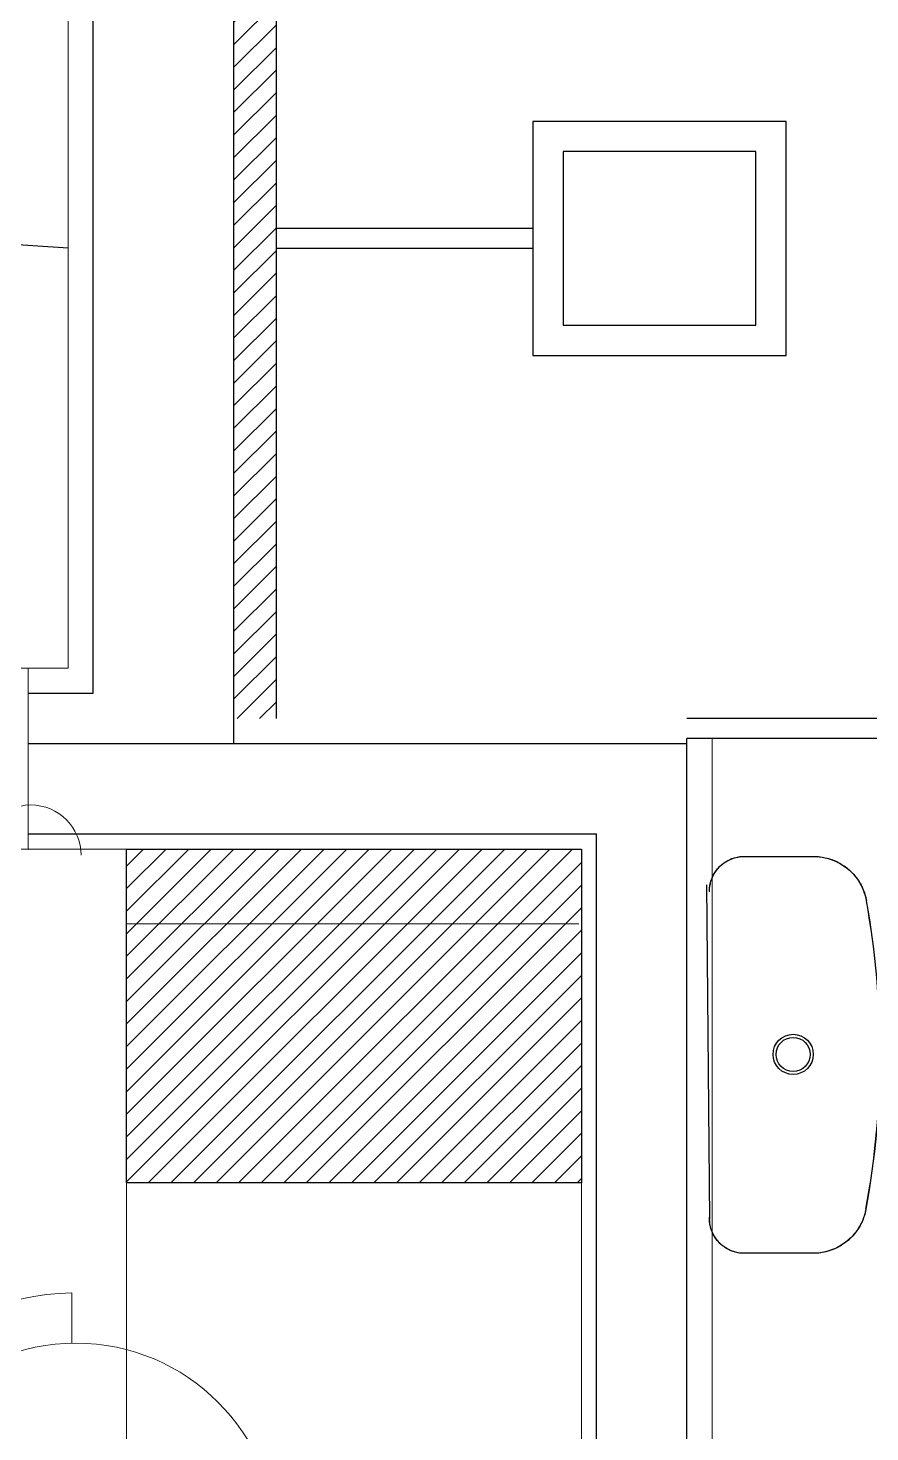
# Model space of a CAD drawing. Header units: millimetres. Extents: x 188.6 to 263.2, y 40.1 to 120.1.
# Drawn here: x 216.8 to 217.637, y 117.324 to 118.721 of the extents above; entities that cross this region are included whole.
import ezdxf

# ---------------------------------------------------------------- set-up
doc = ezdxf.new("R2010")
doc.units = ezdxf.units.MM
doc.linetypes.add('_XREF_APTOS 1003 E 1004$0$HIDDEN', pattern=[0.375, 0.25, -0.125])
for name, color, linetype in [('_XREF_APTOS 1003 E 1004$0$A-MC-ALVENARIA', 7, 'Continuous'), ('_XREF_APTOS 1003 E 1004$0$E-MC-ESQUADRIAS', 2, 'Continuous'), ('_XREF_APTOS 1003 E 1004$0$L-MC-LAYOUT MOLHADO', 4, 'Continuous'), ('_XREF_APTOS 1003 E 1004$0$P-MC-PROJEÇÃO', 1, '_XREF_APTOS 1003 E 1004$0$HIDDEN'), ('_XREF_APTOS 1003 E 1004$0$S-MC-SECÇÃO', 3, 'Continuous'), ('_XREF_APTOS 1003 E 1004$0$V-MC-VISTA1', 8, 'Continuous'), ('ARQ', 8, 'Continuous')]:
    doc.layers.add(name, color=color, linetype=linetype)
doc.layers.add('_XREF_APTOS 1003 E 1004$0$L-MC-LAYOUT', color=252, linetype='Continuous', lineweight=5)
doc.layers.add('_XREF_APTOS 1003 E 1004$0$R-MC-REBOCO', color=1, linetype='Continuous', lineweight=5)

# ---------------------------------------------------------------- blocks, each defined once
blk = doc.blocks.new('A$C1BFF5DEF')
at = {"layer": '_XREF_APTOS 1003 E 1004$0$V-MC-VISTA1'}
h = blk.add_hatch(dxfattribs=at)
h.set_pattern_fill('ANSI31', color=8, scale=0.005)
h.set_pattern_definition([(45, (-2148.590129, -1496.701717), (-0.01122532015, 0.01122532015), [])])
h.paths.add_polyline_path([(18.1575, 9.935), (18.1153, 9.935), (18.1153, 8.98), (18.1575, 8.98)])
at = {"layer": '_XREF_APTOS 1003 E 1004$0$A-MC-ALVENARIA', "color": 8}
for p, q in [((17.9753, 9.005), (17.9753, 10.075)), ((18.1153, 8.955), (18.1153, 9.935)), ((17.9106, 9.005), (17.9753, 9.005)), ((17.9106, 8.955), (18.566, 8.955)), ((18.566, 6.685, -0.0003), (18.566, 8.96, -0.0003)), ((17.9106, 8.865), (18.476, 8.865)), ((18.476, 6.595, -0.0003), (18.476, 8.865, -0.0003))]:
    blk.add_line(p, q, dxfattribs=at)
at = {"layer": '_XREF_APTOS 1003 E 1004$0$E-MC-ESQUADRIAS', "color": 8}
blk.add_line((16.5103, 8.8501, -0.0006), (17.9106, 8.85), dxfattribs=at)
at = {"layer": '_XREF_APTOS 1003 E 1004$0$L-MC-LAYOUT', "color": 8}
for p, q in [((18.0085, 7.2956, -0.0003), (18.0085, 8.7756, -0.0003)), ((18.0085, 8.7756, -0.0003), (18.4584, 8.7756, -0.0003)), ((17.954, 8.4083, -0.0003), (17.954, 8.3582, -0.0003))]:
    blk.add_line(p, q, dxfattribs=at)
blk.add_circle((17.958, 8.1583, -0.0003), 0.2, dxfattribs=at)
at = {"layer": '_XREF_APTOS 1003 E 1004$0$L-MC-LAYOUT', "color": 8, "ltscale": 0.6}
blk.add_arc((17.9132, 8.8438, 0), 0.05, 0, 180, dxfattribs=at)
at = {"layer": '_XREF_APTOS 1003 E 1004$0$L-MC-LAYOUT', "color": 8}
blk.add_arc((17.958, 8.1583, -0.0003), 0.25, 90.9211, 269.0789, dxfattribs=at)
at = {"layer": '_XREF_APTOS 1003 E 1004$0$L-MC-LAYOUT MOLHADO', "color": 8}
for p, q in [((18.4128, 9.574), (18.4128, 9.3411)), ((18.6646, 9.574), (18.4128, 9.574)), ((18.6646, 9.3411), (18.6646, 9.574)), ((18.4428, 9.544), (18.4428, 9.3711)), ((18.6346, 9.544), (18.4428, 9.544)), ((18.6346, 9.3711), (18.6346, 9.544)), ((18.4128, 9.4675), (18.1575, 9.4675)), ((18.4128, 9.4475), (18.1575, 9.4475)), ((18.4428, 9.3711), (18.6346, 9.3711)), ((18.4128, 9.3411), (18.6646, 9.3411)), ((19.916, 8.98, -0.0003), (18.566, 8.98, -0.0003)), ((19.916, 8.96, -0.0003), (18.566, 8.96, -0.0003)), ((18.6132, 8.8412, -0.0003), (18.6165, 8.842, -0.0003)), ((18.616, 8.8419, -0.0003), (18.6174, 8.8422, -0.0003)), ((18.6165, 8.842, -0.0003), (18.6199, 8.8425, -0.0003)), ((18.6174, 8.8422, -0.0003), (18.6187, 8.8424, -0.0003)), ((18.6187, 8.8424, -0.0003), (18.6201, 8.8426, -0.0003)), ((18.6199, 8.8425, -0.0003), (18.6233, 8.8427, -0.0003)), ((18.6201, 8.8426, -0.0003), (18.6215, 8.8427, -0.0003)), ((18.6215, 8.8427, -0.0003), (18.6229, 8.8427, -0.0003)), ((18.6229, 8.8427, -0.0003), (18.6233, 8.8427, -0.0003)), ((18.6233, 8.8427, -0.0003), (18.6916, 8.8427, -0.0003)), ((18.6233, 8.8427, -0.0003), (18.6233, 8.8427, -0.0003)), ((18.6233, 8.8427, -0.0003), (18.6916, 8.8427, -0.0003)), ((18.6916, 8.8427, -0.0003), (18.6947, 8.8426, -0.0003)), ((18.6916, 8.8427, -0.0003), (18.6916, 8.8427, -0.0003)), ((18.6916, 8.8427, -0.0003), (18.6918, 8.8427, -0.0003)), ((18.6918, 8.8427, -0.0003), (18.6936, 8.8427, -0.0003)), ((18.6936, 8.8427, -0.0003), (18.6953, 8.8426, -0.0003)), ((18.6947, 8.8426, -0.0003), (18.6977, 8.8423, -0.0003)), ((18.6953, 8.8426, -0.0003), (18.697, 8.8424, -0.0003)), ((18.697, 8.8424, -0.0003), (18.6987, 8.8422, -0.0003)), ((18.6977, 8.8423, -0.0003), (18.7007, 8.8419, -0.0003)), ((18.6987, 8.8422, -0.0003), (18.7004, 8.842, -0.0003)), ((18.5943, 8.8272, -0.0003), (18.5963, 8.8299, -0.0003)), ((18.5947, 8.8279, -0.0003), (18.5955, 8.829, -0.0003)), ((18.5955, 8.829, -0.0003), (18.5964, 8.8301, -0.0003)), ((18.5963, 8.8299, -0.0003), (18.5986, 8.8325, -0.0003)), ((18.5964, 8.8301, -0.0003), (18.5973, 8.8311, -0.0003)), ((18.5973, 8.8311, -0.0003), (18.5982, 8.8321, -0.0003)), ((18.5982, 8.8321, -0.0003), (18.5992, 8.8331, -0.0003)), ((18.5986, 8.8325, -0.0003), (18.6011, 8.8348, -0.0003)), ((18.5992, 8.8331, -0.0003), (18.6002, 8.834, -0.0003)), ((18.6002, 8.834, -0.0003), (18.6013, 8.8349, -0.0003)), ((18.6011, 8.8348, -0.0003), (18.6039, 8.8368, -0.0003)), ((18.6013, 8.8349, -0.0003), (18.6023, 8.8358, -0.0003)), ((18.6023, 8.8358, -0.0003), (18.6035, 8.8366, -0.0003)), ((18.6035, 8.8366, -0.0003), (18.6046, 8.8373, -0.0003)), ((18.6039, 8.8368, -0.0003), (18.6068, 8.8386, -0.0003)), ((18.6046, 8.8373, -0.0003), (18.6058, 8.838, -0.0003)), ((18.6058, 8.838, -0.0003), (18.607, 8.8387, -0.0003)), ((18.6068, 8.8386, -0.0003), (18.6099, 8.84, -0.0003)), ((18.607, 8.8387, -0.0003), (18.6082, 8.8393, -0.0003)), ((18.6082, 8.8393, -0.0003), (18.6095, 8.8399, -0.0003)), ((18.6095, 8.8399, -0.0003), (18.6107, 8.8404, -0.0003)), ((18.6099, 8.84, -0.0003), (18.6132, 8.8412, -0.0003)), ((18.6107, 8.8404, -0.0003), (18.612, 8.8409, -0.0003)), ((18.612, 8.8409, -0.0003), (18.6133, 8.8413, -0.0003)), ((18.6133, 8.8413, -0.0003), (18.6147, 8.8416, -0.0003)), ((18.6147, 8.8416, -0.0003), (18.616, 8.8419, -0.0003)), ((18.7004, 8.842, -0.0003), (18.7021, 8.8417, -0.0003)), ((18.7007, 8.8419, -0.0003), (18.7037, 8.8413, -0.0003)), ((18.7021, 8.8417, -0.0003), (18.7037, 8.8413, -0.0003)), ((18.7037, 8.8413, -0.0003), (18.7066, 8.8406, -0.0003)), ((18.7037, 8.8413, -0.0003), (18.7054, 8.8409, -0.0003)), ((18.7054, 8.8409, -0.0003), (18.707, 8.8405, -0.0003)), ((18.7066, 8.8406, -0.0003), (18.7095, 8.8396, -0.0003)), ((18.707, 8.8405, -0.0003), (18.7087, 8.8399, -0.0003)), ((18.7087, 8.8399, -0.0003), (18.7103, 8.8394, -0.0003)), ((18.7095, 8.8396, -0.0003), (18.7123, 8.8386, -0.0003)), ((18.7103, 8.8394, -0.0003), (18.7119, 8.8388, -0.0003)), ((18.7119, 8.8388, -0.0003), (18.7135, 8.8381, -0.0003)), ((18.7123, 8.8386, -0.0003), (18.7151, 8.8373, -0.0003)), ((18.7135, 8.8381, -0.0003), (18.715, 8.8374, -0.0003)), ((18.715, 8.8374, -0.0003), (18.7165, 8.8366, -0.0003)), ((18.7151, 8.8373, -0.0003), (18.7178, 8.8359, -0.0003)), ((18.7165, 8.8366, -0.0003), (18.718, 8.8358, -0.0003)), ((18.7178, 8.8359, -0.0003), (18.7204, 8.8344, -0.0003)), ((18.718, 8.8358, -0.0003), (18.7195, 8.835, -0.0003)), ((18.7195, 8.835, -0.0003), (18.7209, 8.834, -0.0003)), ((18.7204, 8.8344, -0.0003), (18.7229, 8.8327, -0.0003)), ((18.7209, 8.834, -0.0003), (18.7224, 8.8331, -0.0003)), ((18.7224, 8.8331, -0.0003), (18.7238, 8.8321, -0.0003)), ((18.7229, 8.8327, -0.0003), (18.7253, 8.8309, -0.0003)), ((18.7238, 8.8321, -0.0003), (18.7251, 8.8311, -0.0003)), ((18.7251, 8.8311, -0.0003), (18.7264, 8.83, -0.0003)), ((18.7253, 8.8309, -0.0003), (18.7276, 8.8289, -0.0003)), ((18.7264, 8.83, -0.0003), (18.7277, 8.8289, -0.0003)), ((18.7276, 8.8289, -0.0003), (18.7298, 8.8268, -0.0003)), ((18.7277, 8.8289, -0.0003), (18.729, 8.8277, -0.0003)), ((18.5856, 8.8142, -0.0003), (18.5884, 8.4815, -0.0003)), ((18.5886, 8.8112, -0.0003), (18.5891, 8.8146, -0.0003)), ((18.5887, 8.8127, -0.0003), (18.5889, 8.8141, -0.0003)), ((18.5889, 8.8141, -0.0003), (18.5892, 8.8154, -0.0003)), ((18.5891, 8.8146, -0.0003), (18.5899, 8.8179, -0.0003)), ((18.5892, 8.8154, -0.0003), (18.5895, 8.8168, -0.0003)), ((18.5895, 8.8168, -0.0003), (18.5899, 8.8181, -0.0003)), ((18.5899, 8.8179, -0.0003), (18.591, 8.8211, -0.0003)), ((18.5899, 8.8181, -0.0003), (18.5903, 8.8194, -0.0003)), ((18.5903, 8.8194, -0.0003), (18.5908, 8.8207, -0.0003)), ((18.5908, 8.8207, -0.0003), (18.5914, 8.8219, -0.0003)), ((18.591, 8.8211, -0.0003), (18.5925, 8.8242, -0.0003)), ((18.5914, 8.8219, -0.0003), (18.5919, 8.8232, -0.0003)), ((18.5919, 8.8232, -0.0003), (18.5926, 8.8244, -0.0003)), ((18.5925, 8.8242, -0.0003), (18.5943, 8.8272, -0.0003)), ((18.5926, 8.8244, -0.0003), (18.5932, 8.8256, -0.0003)), ((18.5932, 8.8256, -0.0003), (18.594, 8.8268, -0.0003)), ((18.594, 8.8268, -0.0003), (18.5947, 8.8279, -0.0003)), ((18.729, 8.8277, -0.0003), (18.7302, 8.8265, -0.0003)), ((18.7298, 8.8268, -0.0003), (18.7319, 8.8246, -0.0003)), ((18.7302, 8.8265, -0.0003), (18.7313, 8.8253, -0.0003)), ((18.7313, 8.8253, -0.0003), (18.7325, 8.824, -0.0003)), ((18.7319, 8.8246, -0.0003), (18.7338, 8.8223, -0.0003)), ((18.7325, 8.824, -0.0003), (18.7335, 8.8227, -0.0003)), ((18.7335, 8.8227, -0.0003), (18.7346, 8.8213, -0.0003)), ((18.7338, 8.8223, -0.0003), (18.7356, 8.8199, -0.0003)), ((18.7346, 8.8213, -0.0003), (18.7356, 8.82, -0.0003)), ((18.7356, 8.82, -0.0003), (18.7366, 8.8185, -0.0003)), ((18.7356, 8.8199, -0.0003), (18.7373, 8.8174, -0.0003)), ((18.7366, 8.8185, -0.0003), (18.7375, 8.8171, -0.0003)), ((18.7373, 8.8174, -0.0003), (18.7388, 8.8148, -0.0003)), ((18.7375, 8.8171, -0.0003), (18.7384, 8.8156, -0.0003)), ((18.7384, 8.8156, -0.0003), (18.7392, 8.8141, -0.0003)), ((18.7388, 8.8148, -0.0003), (18.7402, 8.8121, -0.0003)), ((18.7392, 8.8141, -0.0003), (18.74, 8.8126, -0.0003)), ((18.5881, 8.8079, -0.0003), (18.5884, 8.8079, -0.0003)), ((18.5884, 8.81, -0.0003), (18.5886, 8.8113, -0.0003)), ((18.5884, 8.8078, -0.0003), (18.5886, 8.8112, -0.0003)), ((18.5884, 8.8086, -0.0003), (18.5884, 8.81, -0.0003)), ((18.5884, 8.8078, -0.0003), (18.5884, 8.8086, -0.0003)), ((18.5884, 8.8078, -0.0003), (18.5884, 8.8078, -0.0003)), ((18.5886, 8.8113, -0.0003), (18.5887, 8.8127, -0.0003)), ((18.74, 8.8126, -0.0003), (18.7407, 8.8111, -0.0003)), ((18.7402, 8.8121, -0.0003), (18.7414, 8.8094, -0.0003)), ((18.7407, 8.8111, -0.0003), (18.7414, 8.8095, -0.0003)), ((18.7414, 8.8095, -0.0003), (18.742, 8.8079, -0.0003)), ((18.7414, 8.8094, -0.0003), (18.7425, 8.8065, -0.0003)), ((18.742, 8.8079, -0.0003), (18.7426, 8.8063, -0.0003)), ((18.7425, 8.8065, -0.0003), (18.7434, 8.8037, -0.0003)), ((18.7426, 8.8063, -0.0003), (18.7431, 8.8047, -0.0003)), ((18.7431, 8.8047, -0.0003), (18.7436, 8.803, -0.0003)), ((18.7434, 8.8037, -0.0003), (18.7441, 8.8008, -0.0003)), ((18.7436, 8.803, -0.0003), (18.744, 8.8014, -0.0003)), ((18.744, 8.8014, -0.0003), (18.7444, 8.7997, -0.0003)), ((18.7441, 8.8008, -0.0003), (18.7446, 8.7985, -0.0003)), ((18.7444, 8.7997, -0.0003), (18.7446, 8.7985, -0.0003)), ((18.7446, 8.7985, -0.0003), (18.7446, 8.7985, -0.0003)), ((18.5886, 8.4791, -0.0003), (18.5884, 8.4825, -0.0003)), ((18.5884, 8.4821, -0.0003), (18.5884, 8.4825, -0.0003)), ((18.5884, 8.4825, -0.0003), (18.5884, 8.4825, -0.0003)), ((18.5884, 8.4808, -0.0003), (18.5884, 8.4821, -0.0003)), ((18.5885, 8.4794, -0.0003), (18.5884, 8.4808, -0.0003)), ((18.5887, 8.478, -0.0003), (18.5885, 8.4794, -0.0003)), ((18.5891, 8.4758, -0.0003), (18.5886, 8.4791, -0.0003)), ((18.7406, 8.4801, -0.0003), (18.7393, 8.4774, -0.0003)), ((18.7406, 8.48, -0.0003), (18.7399, 8.4785, -0.0003)), ((18.7417, 8.4829, -0.0003), (18.7406, 8.4801, -0.0003)), ((18.7412, 8.4816, -0.0003), (18.7406, 8.48, -0.0003)), ((18.7418, 8.4832, -0.0003), (18.7412, 8.4816, -0.0003)), ((18.7427, 8.4858, -0.0003), (18.7417, 8.4829, -0.0003)), ((18.7424, 8.4848, -0.0003), (18.7418, 8.4832, -0.0003)), ((18.7429, 8.4864, -0.0003), (18.7424, 8.4848, -0.0003)), ((18.7435, 8.4887, -0.0003), (18.7427, 8.4858, -0.0003)), ((18.7433, 8.4881, -0.0003), (18.7429, 8.4864, -0.0003)), ((18.7437, 8.4898, -0.0003), (18.7433, 8.4881, -0.0003)), ((18.7441, 8.4917, -0.0003), (18.7435, 8.4887, -0.0003)), ((18.7441, 8.4915, -0.0003), (18.7437, 8.4898, -0.0003)), ((18.7441, 8.4917, -0.0003), (18.7441, 8.4915, -0.0003)), ((18.7441, 8.4917, -0.0003), (18.7441, 8.4917, -0.0003)), ((18.5889, 8.4767, -0.0003), (18.5887, 8.478, -0.0003)), ((18.5891, 8.4753, -0.0003), (18.5889, 8.4767, -0.0003)), ((18.5899, 8.4724, -0.0003), (18.5891, 8.4758, -0.0003)), ((18.5895, 8.474, -0.0003), (18.5891, 8.4753, -0.0003)), ((18.5898, 8.4726, -0.0003), (18.5895, 8.474, -0.0003)), ((18.5902, 8.4713, -0.0003), (18.5898, 8.4726, -0.0003)), ((18.591, 8.4692, -0.0003), (18.5899, 8.4724, -0.0003)), ((18.5907, 8.47, -0.0003), (18.5902, 8.4713, -0.0003)), ((18.5912, 8.4687, -0.0003), (18.5907, 8.47, -0.0003)), ((18.5925, 8.4661, -0.0003), (18.591, 8.4692, -0.0003)), ((18.5918, 8.4675, -0.0003), (18.5912, 8.4687, -0.0003)), ((18.5924, 8.4663, -0.0003), (18.5918, 8.4675, -0.0003)), ((18.5931, 8.4651, -0.0003), (18.5924, 8.4663, -0.0003)), ((18.5943, 8.4632, -0.0003), (18.5925, 8.4661, -0.0003)), ((18.5938, 8.4639, -0.0003), (18.5931, 8.4651, -0.0003)), ((18.7307, 8.4649, -0.0003), (18.7286, 8.4628, -0.0003)), ((18.7314, 8.4657, -0.0003), (18.7303, 8.4644, -0.0003)), ((18.7327, 8.4672, -0.0003), (18.7307, 8.4649, -0.0003)), ((18.7325, 8.467, -0.0003), (18.7314, 8.4657, -0.0003)), ((18.7336, 8.4683, -0.0003), (18.7325, 8.467, -0.0003)), ((18.7346, 8.4696, -0.0003), (18.7327, 8.4672, -0.0003)), ((18.7346, 8.4697, -0.0003), (18.7336, 8.4683, -0.0003)), ((18.7363, 8.4721, -0.0003), (18.7346, 8.4696, -0.0003)), ((18.7356, 8.471, -0.0003), (18.7346, 8.4697, -0.0003)), ((18.7365, 8.4725, -0.0003), (18.7356, 8.471, -0.0003)), ((18.7379, 8.4747, -0.0003), (18.7363, 8.4721, -0.0003)), ((18.7374, 8.4739, -0.0003), (18.7365, 8.4725, -0.0003)), ((18.7383, 8.4754, -0.0003), (18.7374, 8.4739, -0.0003)), ((18.7393, 8.4774, -0.0003), (18.7379, 8.4747, -0.0003)), ((18.7391, 8.4769, -0.0003), (18.7383, 8.4754, -0.0003)), ((18.7399, 8.4785, -0.0003), (18.7391, 8.4769, -0.0003)), ((18.5945, 8.4627, -0.0003), (18.5938, 8.4639, -0.0003)), ((18.5963, 8.4604, -0.0003), (18.5943, 8.4632, -0.0003)), ((18.5953, 8.4616, -0.0003), (18.5945, 8.4627, -0.0003)), ((18.5962, 8.4605, -0.0003), (18.5953, 8.4616, -0.0003)), ((18.5971, 8.4595, -0.0003), (18.5962, 8.4605, -0.0003)), ((18.5986, 8.4579, -0.0003), (18.5963, 8.4604, -0.0003)), ((18.598, 8.4585, -0.0003), (18.5971, 8.4595, -0.0003)), ((18.5989, 8.4575, -0.0003), (18.598, 8.4585, -0.0003)), ((18.6011, 8.4556, -0.0003), (18.5986, 8.4579, -0.0003)), ((18.5999, 8.4566, -0.0003), (18.5989, 8.4575, -0.0003)), ((18.601, 8.4557, -0.0003), (18.5999, 8.4566, -0.0003)), ((18.6021, 8.4548, -0.0003), (18.601, 8.4557, -0.0003)), ((18.6039, 8.4535, -0.0003), (18.6011, 8.4556, -0.0003)), ((18.6032, 8.454, -0.0003), (18.6021, 8.4548, -0.0003)), ((18.6043, 8.4532, -0.0003), (18.6032, 8.454, -0.0003)), ((18.6068, 8.4518, -0.0003), (18.6039, 8.4535, -0.0003)), ((18.6055, 8.4525, -0.0003), (18.6043, 8.4532, -0.0003)), ((18.6067, 8.4518, -0.0003), (18.6055, 8.4525, -0.0003)), ((18.6079, 8.4512, -0.0003), (18.6067, 8.4518, -0.0003)), ((18.6099, 8.4503, -0.0003), (18.6068, 8.4518, -0.0003)), ((18.6091, 8.4506, -0.0003), (18.6079, 8.4512, -0.0003)), ((18.7109, 8.4514, -0.0003), (18.7081, 8.4504, -0.0003)), ((18.7106, 8.4513, -0.0003), (18.709, 8.4507, -0.0003)), ((18.7122, 8.4519, -0.0003), (18.7106, 8.4513, -0.0003)), ((18.7137, 8.4526, -0.0003), (18.7109, 8.4514, -0.0003)), ((18.7137, 8.4526, -0.0003), (18.7122, 8.4519, -0.0003)), ((18.7164, 8.4539, -0.0003), (18.7137, 8.4526, -0.0003)), ((18.7153, 8.4533, -0.0003), (18.7137, 8.4526, -0.0003)), ((18.7168, 8.4541, -0.0003), (18.7153, 8.4533, -0.0003)), ((18.719, 8.4554, -0.0003), (18.7164, 8.4539, -0.0003)), ((18.7183, 8.4549, -0.0003), (18.7168, 8.4541, -0.0003)), ((18.7197, 8.4558, -0.0003), (18.7183, 8.4549, -0.0003)), ((18.7216, 8.4571, -0.0003), (18.719, 8.4554, -0.0003)), ((18.7212, 8.4567, -0.0003), (18.7197, 8.4558, -0.0003)), ((18.7226, 8.4577, -0.0003), (18.7212, 8.4567, -0.0003)), ((18.724, 8.4588, -0.0003), (18.7216, 8.4571, -0.0003)), ((18.7239, 8.4587, -0.0003), (18.7226, 8.4577, -0.0003)), ((18.7253, 8.4598, -0.0003), (18.7239, 8.4587, -0.0003)), ((18.7264, 8.4607, -0.0003), (18.724, 8.4588, -0.0003)), ((18.7266, 8.4609, -0.0003), (18.7253, 8.4598, -0.0003)), ((18.7286, 8.4628, -0.0003), (18.7264, 8.4607, -0.0003)), ((18.7278, 8.462, -0.0003), (18.7266, 8.4609, -0.0003)), ((18.7291, 8.4632, -0.0003), (18.7278, 8.462, -0.0003)), ((18.7303, 8.4644, -0.0003), (18.7291, 8.4632, -0.0003)), ((18.6104, 8.4501, -0.0003), (18.6091, 8.4506, -0.0003)), ((18.6132, 8.4492, -0.0003), (18.6099, 8.4503, -0.0003)), ((18.6117, 8.4496, -0.0003), (18.6104, 8.4501, -0.0003)), ((18.613, 8.4492, -0.0003), (18.6117, 8.4496, -0.0003)), ((18.6143, 8.4488, -0.0003), (18.613, 8.4492, -0.0003)), ((18.6165, 8.4483, -0.0003), (18.6132, 8.4492, -0.0003)), ((18.6157, 8.4485, -0.0003), (18.6143, 8.4488, -0.0003)), ((18.617, 8.4482, -0.0003), (18.6157, 8.4485, -0.0003)), ((18.6199, 8.4478, -0.0003), (18.6165, 8.4483, -0.0003)), ((18.6184, 8.448, -0.0003), (18.617, 8.4482, -0.0003)), ((18.6198, 8.4478, -0.0003), (18.6184, 8.448, -0.0003)), ((18.6211, 8.4477, -0.0003), (18.6198, 8.4478, -0.0003)), ((18.6233, 8.4477, -0.0003), (18.6199, 8.4478, -0.0003)), ((18.6225, 8.4477, -0.0003), (18.6211, 8.4477, -0.0003)), ((18.6233, 8.4477, -0.0003), (18.6225, 8.4477, -0.0003)), ((18.6912, 8.4477, -0.0003), (18.6233, 8.4477, -0.0003)), ((18.6233, 8.4477, -0.0003), (18.6233, 8.4477, -0.0003)), ((18.6912, 8.4477, -0.0003), (18.6233, 8.4477, -0.0003)), ((18.6933, 8.4477, -0.0003), (18.6912, 8.4477, -0.0003)), ((18.6922, 8.4477, -0.0003), (18.6912, 8.4477, -0.0003)), ((18.6912, 8.4477, -0.0003), (18.6912, 8.4477, -0.0003)), ((18.6939, 8.4477, -0.0003), (18.6922, 8.4477, -0.0003)), ((18.6963, 8.4479, -0.0003), (18.6933, 8.4477, -0.0003)), ((18.6956, 8.4478, -0.0003), (18.6939, 8.4477, -0.0003)), ((18.6974, 8.448, -0.0003), (18.6956, 8.4478, -0.0003)), ((18.6993, 8.4483, -0.0003), (18.6963, 8.4479, -0.0003)), ((18.699, 8.4482, -0.0003), (18.6974, 8.448, -0.0003)), ((18.7007, 8.4485, -0.0003), (18.699, 8.4482, -0.0003)), ((18.7023, 8.4488, -0.0003), (18.6993, 8.4483, -0.0003)), ((18.7024, 8.4488, -0.0003), (18.7007, 8.4485, -0.0003)), ((18.7052, 8.4495, -0.0003), (18.7023, 8.4488, -0.0003)), ((18.7041, 8.4492, -0.0003), (18.7024, 8.4488, -0.0003)), ((18.7057, 8.4497, -0.0003), (18.7041, 8.4492, -0.0003)), ((18.7081, 8.4504, -0.0003), (18.7052, 8.4495, -0.0003)), ((18.7074, 8.4501, -0.0003), (18.7057, 8.4497, -0.0003)), ((18.709, 8.4507, -0.0003), (18.7074, 8.4501, -0.0003))]:
    blk.add_line(p, q, dxfattribs=at)
for radius in [0.02, 0.017]:
    blk.add_circle((18.6717, 8.6456, -0.0003), radius, dxfattribs=at)
for centre, radius, start, end in [((18.6132, 8.8079, -0.0003), 0.0252, 165.4972, 180.0015), ((18.6131, 8.8079, -0.0003), 0.025, 162.4433, 165.4868), ((17.909, 8.6464, -0.0003), 0.8493, 349.504, 10.3175), ((17.909, 8.6464, -0.0003), 0.8494, 349.504, 10.3175), ((18.6132, 8.4838, -0.0003), 0.0251, 179.9975, 191.7343)]:
    blk.add_arc(centre, radius, start, end, dxfattribs=at)
at = {"layer": '_XREF_APTOS 1003 E 1004$0$P-MC-PROJEÇÃO', "color": 8}
blk.add_arc((13.4556, -56.8893), 66.4892, 86.123817, 89.819671, dxfattribs=at)
at = {"layer": '_XREF_APTOS 1003 E 1004$0$R-MC-REBOCO', "color": 8}
for p, q in [((17.9503, 9.03), (17.9503, 10.1)), ((16.2803, 9.03), (17.9106, 9.03)), ((17.9106, 9.03), (17.9503, 9.03)), ((17.9106, 8.85), (17.9106, 9.03)), ((18.566, 8.96, -0.0003), (18.591, 8.96, -0.0003)), ((18.591, 8.96, -0.0003), (18.591, 6.71, -0.0003)), ((17.9106, 8.85), (18.461, 8.85)), ((18.461, 6.58, -0.0003), (18.461, 8.85, -0.0003))]:
    blk.add_line(p, q, dxfattribs=at)
at = {"layer": '_XREF_APTOS 1003 E 1004$0$S-MC-SECÇÃO', "color": 8}
blk.add_line((18.1575, 8.98), (18.1575, 9.935), dxfattribs=at)

msp = doc.modelspace()

# ---------------------------------------------------------------- block references
at = {"layer": 'ARQ'}
msp.add_blockref('A$C1BFF5DEF', (198.8891, 109.0543), dxfattribs=at)

# ---------------------------------------------------------------- next in the draw order: hatches: boundary and pattern name
h = msp.add_hatch(dxfattribs=at)
h.set_pattern_fill('ANSI31', color=256, scale=0.005)
h.set_pattern_definition([(45, (200.349174, 104.751407), (-0.01122532, 0.01122532), [])])
h.paths.add_polyline_path([(217.3501, 117.9043), (216.8976, 117.9043), (216.8976, 117.5722), (217.3501, 117.5722)])

# ---------------------------------------------------------------- next in the draw order: linework, layer by layer
at = {"layer": 'ARQ', "elevation": 0.0003}
msp.add_lwpolyline([(216.8976, 117.9043), (217.3501, 117.9043), (217.3501, 117.5722), (216.8976, 117.5722)], close=True, dxfattribs=at)

doc.saveas('drawing.dxf')
